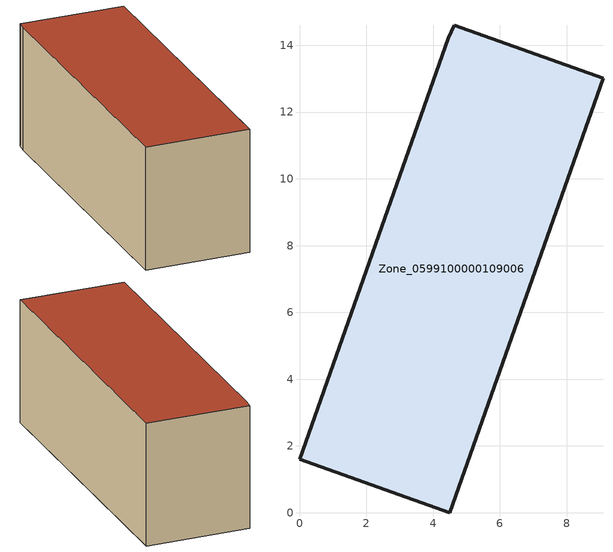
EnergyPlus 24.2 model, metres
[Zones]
Zone_0599100000109006
 floor ground (C_G): 4.46,14.2 4.63,14.6 9.09,13.01 4.5,0 0,1.6 z0.5
 wall outside (C_F): 4.5,0 9.09,13.01 4.63,14.6 4.46,14.2 0,1.6 4.5,0 z0.5:6.19
 roof outside (C_R): 0,1.6 4.5,0 9.09,13.01 4.63,14.6 4.46,14.2 z6.19
[BUILDING]
Pand.0599100000109006: North Axis=0; Terrain=City; Loads Convergence Tolerance Value=0.04; Temperature Convergence Tolerance Value=0.4; Solar Distribution=FullExterior; Maximum Number of Warmup Days=25; Minimum Number of Warmup Days=1
[Site:Location]
Rotterdam.The.Hague.AP_ZH_NLD Design_Conditions: Latitude=51.96; Longitude=4.45; Time Zone=1; Elevation=-4.5
[SITE:GROUNDTEMPERATURE:BUILDINGSURFACE]
18, 18, 18, 18, 18, 18, 18, 18, 18, 18, 18, 18
[MATERIAL] Thermal Absorptance=0.9; Solar Absorptance=0.7; Visible Absorptance=0.7
Name | Roughness | Thickness | Conductivity | Density | Specific Heat
G.TC.1965-1974 | MediumSmooth | 0.15 | 0.882353 | 540 | 1210
F.TC.1965-1974 | Rough | 0.3 | 0.697674 | 1920 | 840
R.TC.1965-1974 | MediumRough | 0.2 | 0.232558 | 1500 | 1000
[CONSTRUCTION]
C_G: G.TC.1965-1974
C_F: F.TC.1965-1974
C_R: R.TC.1965-1974
[ZONE]
Zone_0599100000109006: Type=1; Multiplier=1; Ceiling Height=Autocalculate; Volume=Autocalculate; Floor Area=autocalculate; Part of Total Floor Area=Yes
[ZONEINFILTRATION:DESIGNFLOWRATE]
Infil_Zone_0599100000109006: Zone or ZoneList or Space or SpaceList=Zone_0599100000109006; Schedule=AlwaysOn; Design Flow Rate Calculation Method=Flow/Area; Flow Rate per Floor Area=0.003; Constant Term Coefficient=1; Temperature Term Coefficient=0; Velocity Term Coefficient=0; Velocity Squared Term Coefficient=0
[HVACTEMPLATE:ZONE:IDEALLOADSAIRSYSTEM]
Zone_0599100000109006: Maximum Heating Supply Air Temperature=50; Minimum Cooling Supply Air Temperature=13; Maximum Heating Supply Air Humidity Ratio=0.0156; Minimum Cooling Supply Air Humidity Ratio=0.0077; Heating Limit=NoLimit; Cooling Limit=NoLimit; Dehumidification Control Type=ConstantSensibleHeatRatio; Cooling Sensible Heat Ratio=0.7; Dehumidification Setpoint=60; Humidification Control Type=None; Humidification Setpoint=30; Outdoor Air Method=None; Outdoor Air Flow Rate per Person=0.00944; Outdoor Air Flow Rate per Zone Floor Area=0; Outdoor Air Flow Rate per Zone=0; Demand Controlled Ventilation Type=None; Outdoor Air Economizer Type=NoEconomizer; Heat Recovery Type=None; Sensible Heat Recovery Effectiveness=0.7; Latent Heat Recovery Effectiveness=0.65
[ZONECONTROL:THERMOSTAT]
ThermostatControl_Zone_0599100000109006: Zone or ZoneList=Zone_0599100000109006; Control Type Schedule=DualSetpointControlType; Control 1=Thermostat_Zone_0599100000109006; Temperature Difference Between Cutout And Setpoint=0
[THERMOSTATSETPOINT:DUALSETPOINT]
Thermostat_Zone_0599100000109006: Heating Setpoint Temperature Schedule=HeatingSetpoint_Zone_0599100000109006; Cooling Setpoint Temperature Schedule=CoolingSetpoint_Zone_0599100000109006
[SCHEDULE:COMPACT]
HeatingSetpoint_Zone_0599100000109006: Through: 12/31, For: AllDays, Until: 24:00, 21
CoolingSetpoint_Zone_0599100000109006: Through: 12/31, For: AllDays, Until: 24:00, 24
DualSetpointControlType: Through: 12/31, For: AllDays, Until: 24:00, 4
AlwaysOn: Through: 12/31, For: AllDays, Until: 24:00, 1
